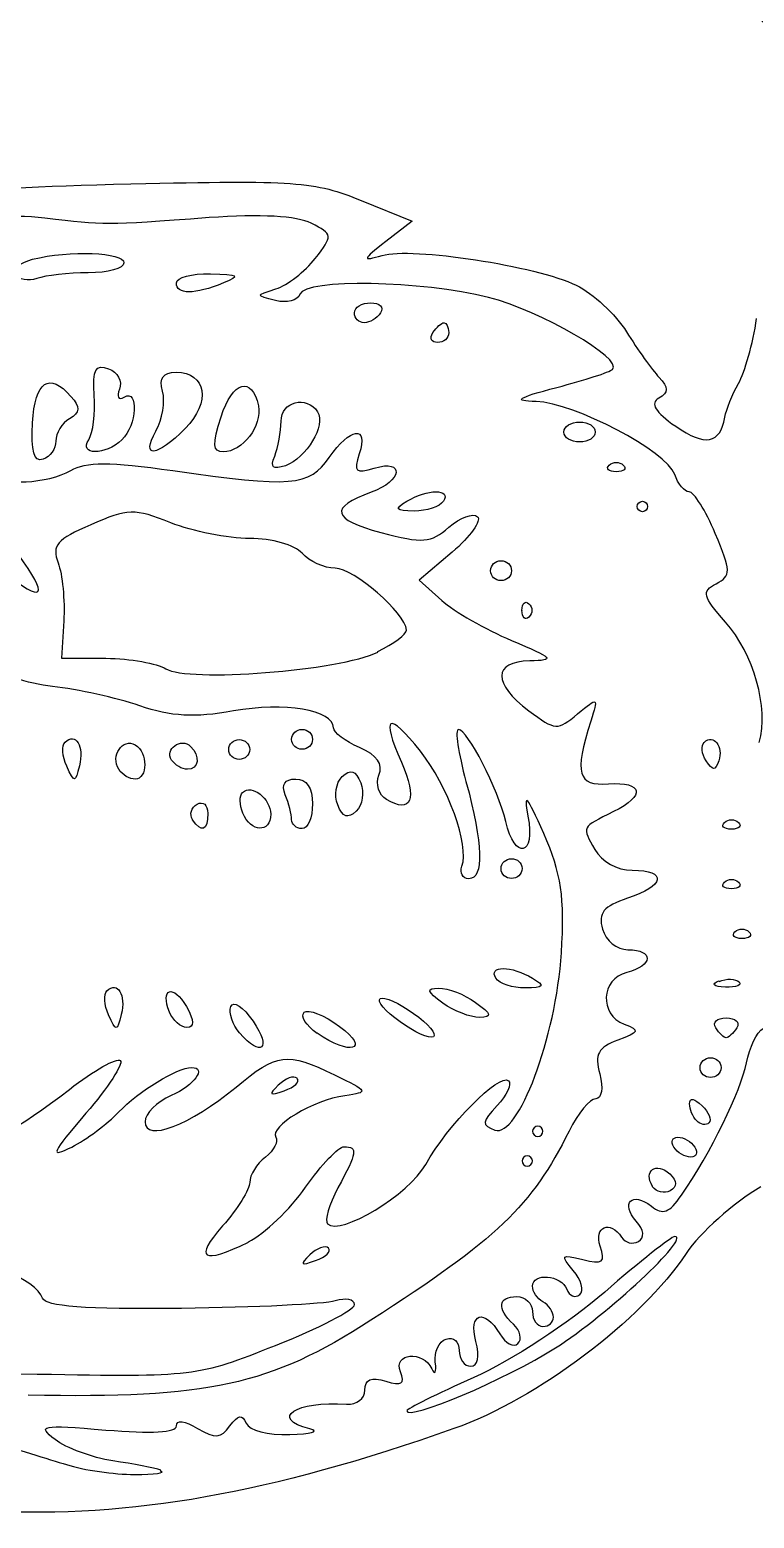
# Model space of a CAD drawing. Extents: x 2.4 to 13.2, y 1.8 to 13.4.
# Drawn here: x 8.31 to 9.709, y 2.727 to 5.6 of the extents above; entities that cross this region are included whole.
import ezdxf

# ---------------------------------------------------------------- set-up
doc = ezdxf.new("R2010")
doc.units = 0
doc.layers.add('Layer_1', color=7, linetype='CONTINUOUS')

msp = doc.modelspace()

# ---------------------------------------------------------------- linework, layer by layer
at = {"layer": 'Layer_1', "color": 7}
for points in [[(8.950004, 5.27025), (9.048023, 5.23035), (8.997475, 5.19085)], [(9.652002, 4.85185), (9.651966, 4.85218)], [(8.553749, 4.82528), (8.553757, 4.82554)], [(9.125565, 4.59161), (9.061637, 4.53731), (9.105361, 4.49841)], [(8.375801, 4.45887), (8.371661, 4.38697), (8.457128, 4.38668)], [(9.260312, 4.47931), (9.260312, 4.47901)], [(8.981741, 4.39868), (8.981751, 4.39978)], [(8.481964, 4.17257), (8.481958, 4.17267)], [(8.583927, 4.19043), (8.583917, 4.19033)], [(8.721534, 4.08777), (8.721456, 4.08767)], [(8.624326, 4.07527), (8.624357, 4.07547)], [(9.640685, 3.7644), (9.640696, 3.7633)], [(9.107559, 3.72123), (9.107558, 3.72143)], [(8.579868, 3.70413), (8.579925, 3.70363)], [(8.715052, 3.66383), (8.715046, 3.66393)], [(9.553477, 3.44332), (9.553586, 3.44332)], [(9.512403, 3.36692), (9.512518, 3.36762)], [(8.732242, 3.25991), (8.732137, 3.26056)], [(8.562946, 2.81756), (8.56286, 2.81999)]]:
    msp.add_lwpolyline(points, dxfattribs=at)
for points in [[(8.59309, 5.11105)], [(8.93681, 5.05355)], [(9.088451, 5.01525)], [(8.31546, 4.84114)], [(8.679422, 4.85264)], [(8.423911, 4.80862)], [(9.341188, 4.82344)], [(8.782907, 4.77688)], [(9.428774, 4.75964)], [(9.037921, 4.68984)], [(9.482724, 4.67974)], [(9.199652, 4.55581)], [(8.815571, 4.23033)], [(8.694256, 4.21073)], [(8.381466, 4.17868)], [(9.615798, 4.18875)], [(8.904537, 4.10397)], [(8.815558, 4.07557)], [(9.651178, 4.06991)], [(9.219955, 3.98087)], [(9.651178, 3.9548)], [(9.671398, 3.8589)], [(9.209857, 3.76943)], [(8.462344, 3.69864)], [(9.014947, 3.69263)], [(8.864961, 3.66303)], [(9.634426, 3.6735)], [(9.604096, 3.5968)], [(8.826184, 3.57612)], [(9.597396, 3.49452)], [(9.300808, 3.47392)], [(9.280589, 3.41661)], [(8.886855, 3.24826)], [(9.324888, 3.05584)]]:
    msp.add_lwpolyline(points, close=True, dxfattribs=at)
for points in [[(9.746072, 5.54123), (9.763231, 5.57163), (9.752872, 5.59103), (9.685412, 5.65501)], [(7.895736, 5.18433), (8.069375, 5.28083), (8.137122, 5.294), (8.505191, 5.30235)], [(8.505191, 5.30235), (8.822569, 5.30935), (8.860303, 5.30735), (8.950004, 5.27025)], [(8.339195, 5.23618), (8.20439, 5.25278), (8.014841, 5.20618), (7.864555, 5.11962)], [(8.656156, 5.23718), (8.452062, 5.22188), (8.456665, 5.22188), (8.339195, 5.23618)], [(8.853578, 5.22628), (8.825555, 5.24058), (8.755976, 5.24418), (8.656156, 5.23718)], [(8.861188, 5.15848), (8.895718, 5.20288), (8.895476, 5.20498), (8.853578, 5.22628)], [(8.315307, 5.15675), (8.386776, 5.17485), (8.491994, 5.17075), (8.491994, 5.14975)], [(8.997475, 5.19085), (8.951413, 5.15495), (8.950782, 5.15255), (8.990365, 5.16425)], [(8.990365, 5.16425), (9.047137, 5.18095), (9.289416, 5.14385), (9.364834, 5.10685)], [(8.28197, 5.12685), (8.2754, 5.13695), (8.2904, 5.15035), (8.315307, 5.15675)], [(8.491994, 5.14975), (8.491994, 5.13885), (8.460907, 5.13065), (8.422882, 5.13065)], [(8.78508, 5.09978), (8.80732, 5.10678), (8.84157, 5.13328), (8.861188, 5.15848)], [(8.323833, 5.11975), (8.307374, 5.11375), (8.288528, 5.11775), (8.281966, 5.12675)], [(8.422882, 5.13065), (8.38487, 5.13065), (8.340299, 5.12565), (8.323833, 5.11975)], [(8.59309, 5.11105), (8.59309, 5.12195), (8.622661, 5.12965), (8.658803, 5.12885)], [(8.658803, 5.12885), (8.713868, 5.12785), (8.717962, 5.12485), (8.684076, 5.11105)], [(9.195792, 5.08318), (9.066387, 5.11588), (8.842272, 5.11958), (8.831625, 5.08918)], [(8.684076, 5.11105), (8.628218, 5.08825), (8.59309, 5.08825), (8.59309, 5.11105)], [(8.784448, 5.07698), (8.745356, 5.08708), (8.745364, 5.08708), (8.78508, 5.09978)], [(8.831625, 5.08918), (8.827485, 5.07698), (8.806257, 5.07208), (8.784448, 5.07698)], [(9.364834, 5.10685), (9.397291, 5.09095), (9.441101, 5.05035), (9.462193, 5.01655)], [(8.93681, 5.05355), (8.93681, 5.06435), (8.950991, 5.07265), (8.968339, 5.07265)], [(8.968339, 5.07265), (8.985682, 5.07265), (8.994246, 5.06465), (8.987357, 5.05355)], [(9.43526, 4.94419), (9.456809, 4.96459), (9.296313, 5.05785), (9.195792, 5.08318)], [(8.955828, 5.03445), (8.945367, 5.03445), (8.93681, 5.04245), (8.93681, 5.05355)], [(8.987357, 5.05355), (8.980497, 5.04265), (8.966284, 5.03445), (8.955828, 5.03445)], [(9.088451, 5.01525), (9.095311, 5.02615), (9.104942, 5.03435), (9.109871, 5.03435)], [(9.109871, 5.03435), (9.114771, 5.03435), (9.118781, 5.02635), (9.118781, 5.01525)], [(9.67831, 4.91708), (9.690249, 4.93818), (9.705982, 4.99448), (9.713297, 5.04237)], [(9.097361, 4.99615), (9.085584, 4.99615), (9.081562, 5.00415), (9.088451, 5.01525)], [(9.118781, 5.01525), (9.118781, 5.00435), (9.109151, 4.99615), (9.097361, 4.99615)], [(9.462193, 5.01655), (9.483296, 4.98275), (9.511425, 4.94345), (9.524746, 4.92915)], [(8.434584, 4.89454), (8.431014, 4.94474), (8.436474, 4.95494), (8.462228, 4.94544)], [(8.462228, 4.94544), (8.479889, 4.93944), (8.489367, 4.92144), (8.4833, 4.90644)], [(9.327786, 4.90949), (9.381547, 4.92359), (9.429908, 4.93919), (9.43526, 4.94419)], [(8.315428, 4.84124), (8.320268, 4.92154), (8.34758, 4.94024), (8.389546, 4.89224)], [(8.566463, 4.90224), (8.559353, 4.92804), (8.567095, 4.93874), (8.592812, 4.93874)], [(8.592812, 4.93874), (8.650849, 4.93874), (8.660239, 4.88064), (8.610346, 4.83028)], [(8.679404, 4.85274), (8.701771, 4.92194), (8.739385, 4.93274), (8.751458, 4.87374)], [(9.524746, 4.92915), (9.543573, 4.90895), (9.543478, 4.89995), (9.52443, 4.88875)], [(9.651966, 4.85218), (9.654516, 4.86668), (9.666371, 4.89588), (9.67831, 4.91708)], [(8.389546, 4.89224), (8.407965, 4.87114), (8.407395, 4.86134), (8.387016, 4.84914)], [(8.423881, 4.80854), (8.432231, 4.82144), (8.43702, 4.85994), (8.434584, 4.89454)], [(8.4833, 4.90644), (8.47718, 4.89134), (8.48109, 4.88434), (8.49224, 4.89084)], [(8.49224, 4.89084), (8.520768, 4.90754), (8.517041, 4.83574), (8.48798, 4.80834)], [(8.553757, 4.82554), (8.566271, 4.84774), (8.571985, 4.88224), (8.566463, 4.90224)], [(8.795272, 4.84424), (8.795272, 4.88254), (8.844414, 4.89504), (8.865781, 4.86224)], [(9.287707, 4.88229), (9.241771, 4.88329), (9.249924, 4.88929), (9.327786, 4.90949)], [(9.52443, 4.88875), (9.50724, 4.87865), (9.51709, 4.86235), (9.557025, 4.83445)], [(8.751458, 4.87374), (8.759328, 4.83524), (8.720846, 4.78514), (8.683492, 4.78514)], [(8.865781, 4.86224), (8.882398, 4.83674), (8.844423, 4.77324), (8.803696, 4.75838)], [(9.555065, 4.74153), (9.540182, 4.78573), (9.360954, 4.88011), (9.287707, 4.88229)], [(8.33568, 4.77094), (8.318178, 4.76494), (8.312144, 4.78634), (8.31546, 4.84114)], [(8.387016, 4.84914), (8.372483, 4.84114), (8.360605, 4.82084), (8.360605, 4.80604)], [(8.610346, 4.83028), (8.555002, 4.77438), (8.523375, 4.77188), (8.553749, 4.82528)], [(8.683492, 4.78514), (8.663147, 4.78514), (8.662261, 4.79964), (8.679422, 4.85264)], [(8.782918, 4.77694), (8.789708, 4.79374), (8.795272, 4.82404), (8.795272, 4.84424)], [(8.888063, 4.77421), (8.928344, 4.83251), (8.964779, 4.83741), (8.946227, 4.78121)], [(9.341188, 4.82344), (9.341188, 4.83434), (9.354838, 4.84254), (9.371518, 4.84254)], [(9.371518, 4.84254), (9.388198, 4.84254), (9.401848, 4.83454), (9.401848, 4.82344)], [(9.557025, 4.83445), (9.613603, 4.79505), (9.643019, 4.80045), (9.652002, 4.85185)], [(8.360605, 4.80604), (8.360605, 4.79104), (8.349388, 4.77524), (8.33568, 4.77094)], [(8.48798, 4.80834), (8.455919, 4.77794), (8.404064, 4.77804), (8.423911, 4.80862)], [(9.371518, 4.80434), (9.354838, 4.80434), (9.341188, 4.81234), (9.341188, 4.82344)], [(9.401848, 4.82344), (9.401848, 4.81254), (9.388198, 4.80434), (9.371518, 4.80434)], [(8.586222, 4.74891), (8.81542, 4.71591), (8.849701, 4.71861), (8.888063, 4.77421)], [(8.803696, 4.75838), (8.779274, 4.75038), (8.773809, 4.75438), (8.782907, 4.77688)], [(8.946227, 4.78121), (8.934754, 4.74701), (8.939087, 4.74281), (8.975197, 4.75381)], [(8.975197, 4.75381), (9.035042, 4.77181), (9.029388, 4.72891), (8.969077, 4.70721)], [(8.24931, 4.74205), (8.24931, 4.71865), (8.345996, 4.72375), (8.389363, 4.74905)], [(8.389363, 4.74905), (8.418997, 4.76655), (8.46396, 4.76655), (8.586222, 4.74891)], [(9.442265, 4.74674), (9.427445, 4.74674), (9.421386, 4.75274), (9.428774, 4.75964)], [(9.428806, 4.75964), (9.436246, 4.76664), (9.448356, 4.76664), (9.455756, 4.75964)], [(9.455756, 4.75964), (9.463196, 4.75264), (9.457036, 4.74674), (9.442265, 4.74674)], [(9.583024, 4.70803), (9.573884, 4.70803), (9.561284, 4.72313), (9.555065, 4.74153)], [(9.037908, 4.68984), (9.07774, 4.71424), (9.124582, 4.71424), (9.108671, 4.68984)], [(8.969077, 4.70721), (8.887312, 4.67761), (8.89292, 4.65471), (8.988127, 4.62961)], [(9.051877, 4.67094), (9.015861, 4.67122), (9.013248, 4.67494), (9.037921, 4.68984)], [(9.108671, 4.68984), (9.101811, 4.67894), (9.076241, 4.67084), (9.051877, 4.67094)], [(9.482724, 4.67974), (9.482724, 4.68474), (9.487294, 4.68984), (9.492823, 4.68984)], [(9.492823, 4.68984), (9.498353, 4.68984), (9.502923, 4.68484), (9.502923, 4.67974)], [(9.633457, 4.62783), (9.614885, 4.67183), (9.592177, 4.70803), (9.583024, 4.70803)], [(8.582291, 4.64833), (8.511716, 4.67623), (8.499837, 4.67603), (8.427842, 4.64433)], [(9.11931, 4.63971), (9.141393, 4.65861), (9.166205, 4.66771), (9.17447, 4.65991)], [(9.17447, 4.65991), (9.18275, 4.65291), (9.160722, 4.62131), (9.125565, 4.59161)], [(9.492823, 4.66964), (9.487293, 4.66964), (9.482724, 4.67464), (9.482724, 4.67974)], [(9.502923, 4.67974), (9.502923, 4.67474), (9.498353, 4.66964), (9.492823, 4.66964)], [(8.427842, 4.64433), (8.362424, 4.61633), (8.352279, 4.60453), (8.364905, 4.57083)], [(8.73468, 4.61793), (8.692917, 4.61793), (8.624343, 4.63163), (8.582291, 4.64833)], [(8.988127, 4.62961), (9.069272, 4.60801), (9.083536, 4.60921), (9.11931, 4.63971)], [(9.635047, 4.53063), (9.664463, 4.54623), (9.664335, 4.55473), (9.633457, 4.62783)], [(8.272462, 4.5435), (8.343868, 4.4885), (8.344958, 4.513), (8.275302, 4.6042)], [(8.835782, 4.58933), (8.821601, 4.60553), (8.777507, 4.61793), (8.73468, 4.61793)], [(8.364905, 4.57083), (8.373185, 4.54873), (8.378109, 4.49833), (8.375801, 4.45887)], [(8.899883, 4.56063), (8.878463, 4.56063), (8.849626, 4.57363), (8.835782, 4.58933)], [(9.199652, 4.55581), (9.199652, 4.56671), (9.208792, 4.57491), (9.219872, 4.57491)], [(9.219872, 4.57491), (9.230992, 4.57491), (9.240092, 4.56691), (9.240092, 4.55581)], [(9.037329, 4.44128), (9.035749, 4.47358), (8.935655, 4.56063), (8.899883, 4.56063)], [(9.219872, 4.53671), (9.208752, 4.53671), (9.199652, 4.54471), (9.199652, 4.55581)], [(9.240092, 4.55581), (9.240092, 4.54491), (9.230952, 4.53671), (9.219872, 4.53671)], [(9.653215, 4.45673), (9.609022, 4.50663), (9.60679, 4.51563), (9.635047, 4.53063)], [(9.105361, 4.49841), (9.129402, 4.47691), (9.190029, 4.44221), (9.240071, 4.42121)], [(9.260312, 4.47901), (9.260312, 4.49311), (9.266372, 4.49891), (9.273803, 4.49191)], [(9.273803, 4.49191), (9.281243, 4.48491), (9.281243, 4.47341), (9.273803, 4.46641)], [(9.273803, 4.46641), (9.266363, 4.45941), (9.260312, 4.46541), (9.260312, 4.47931)], [(9.718457, 4.2244), (9.736934, 4.2913), (9.707752, 4.39525), (9.653215, 4.45673)], [(8.981751, 4.39978), (9.012681, 4.41488), (9.037682, 4.43348), (9.037329, 4.44128)], [(8.572921, 4.36658), (8.613764, 4.33998), (8.909277, 4.36258), (8.981741, 4.39868)], [(9.240071, 4.42121), (9.321494, 4.38701), (9.325215, 4.38281), (9.275451, 4.38161)], [(8.3541, 4.33247), (8.305976, 4.33747), (8.249982, 4.35647), (8.229667, 4.37397)], [(8.457128, 4.38668), (8.504134, 4.38653), (8.556243, 4.37658), (8.572921, 4.36658)], [(9.275451, 4.38161), (9.204053, 4.38061), (9.203213, 4.33791), (9.273541, 4.28551)], [(8.522476, 4.29517), (8.477991, 4.31027), (8.402225, 4.32697), (8.3541, 4.33247)], [(9.3677, 4.27951), (9.40712, 4.31241), (9.407789, 4.31211), (9.393129, 4.26531)], [(8.703109, 4.28507), (8.628146, 4.27157), (8.583247, 4.27417), (8.522476, 4.29517)], [(8.896525, 4.25267), (8.896525, 4.28677), (8.80127, 4.30277), (8.703109, 4.28507)], [(9.064366, 4.20727), (9.001943, 4.28577), (8.987308, 4.27727), (9.027511, 4.18597)], [(9.273541, 4.28551), (9.325006, 4.24711), (9.328875, 4.24691), (9.3677, 4.27951)], [(8.946671, 4.21437), (8.91909, 4.22657), (8.896525, 4.24357), (8.896525, 4.25267)], [(9.393129, 4.26531), (9.361162, 4.16351), (9.367636, 4.14039), (9.427116, 4.14425)], [(8.381497, 4.17867), (8.372847, 4.19757), (8.371419, 4.21847), (8.378337, 4.22507)], [(8.378337, 4.22507), (8.398873, 4.24447), (8.41542, 4.21707), (8.405981, 4.17937)], [(8.481958, 4.17267), (8.465467, 4.19797), (8.489638, 4.23397), (8.513682, 4.21977)], [(8.583917, 4.19033), (8.570105, 4.21153), (8.601988, 4.23433), (8.620672, 4.21673)], [(8.694256, 4.21073), (8.694256, 4.22163), (8.703356, 4.22983), (8.714476, 4.22983)], [(8.714476, 4.22983), (8.725596, 4.22983), (8.734696, 4.22183), (8.734696, 4.21073)], [(8.815571, 4.23033), (8.815571, 4.24123), (8.824671, 4.24943), (8.835791, 4.24943)], [(8.835791, 4.21123), (8.824671, 4.21123), (8.815571, 4.21923), (8.815571, 4.23033)], [(8.835791, 4.24943), (8.846911, 4.24943), (8.856011, 4.24143), (8.856011, 4.23033)], [(8.856011, 4.23033), (8.856011, 4.21943), (8.846911, 4.21123), (8.835791, 4.21123)], [(9.137504, 4.24921), (9.130554, 4.24921), (9.13722, 4.20411), (9.152229, 4.14909)], [(9.228819, 4.07181), (9.214287, 4.13481), (9.155364, 4.24921), (9.137504, 4.24921)], [(9.615819, 4.18876), (9.607099, 4.20206), (9.605401, 4.21826), (9.612099, 4.22456)], [(9.612099, 4.22456), (9.630203, 4.24176), (9.649924, 4.21656), (9.640154, 4.18866)], [(8.513682, 4.21977), (8.53823, 4.20537), (8.538071, 4.15347), (8.513493, 4.15347)], [(8.620672, 4.21673), (8.639913, 4.19863), (8.63631, 4.17253), (8.614572, 4.17253)], [(8.714476, 4.19163), (8.703356, 4.19163), (8.694256, 4.19963), (8.694256, 4.21073)], [(8.734696, 4.21073), (8.734696, 4.19983), (8.725596, 4.19163), (8.714476, 4.19163)], [(8.984165, 4.16137), (8.992855, 4.18287), (8.981005, 4.19957), (8.946671, 4.21437)], [(9.14439, 3.98546), (9.158923, 4.02596), (9.117664, 4.14031), (9.064366, 4.20727)], [(8.405981, 4.17937), (8.397611, 4.14587), (8.396511, 4.14587), (8.381466, 4.17868)], [(8.513493, 4.15347), (8.503032, 4.15347), (8.488851, 4.16147), (8.481964, 4.17257)], [(8.614572, 4.17253), (8.604111, 4.17253), (8.59031, 4.18053), (8.583927, 4.19043)], [(8.913314, 4.15837), (8.929489, 4.17377), (8.939221, 4.17047), (8.949014, 4.14617)], [(9.027511, 4.18597), (9.058725, 4.11517), (9.047003, 4.08584), (8.998762, 4.11417)], [(9.640154, 4.18866), (9.633244, 4.16926), (9.628556, 4.16926), (9.615798, 4.18875)], [(8.720824, 4.12797), (8.738515, 4.14477), (8.775213, 4.11597), (8.775213, 4.08577)], [(8.803284, 4.12337), (8.795224, 4.14327), (8.802336, 4.15377), (8.823504, 4.15377)], [(8.823504, 4.15377), (8.84467, 4.15377), (8.855998, 4.13707), (8.855998, 4.10587)], [(8.904534, 4.10397), (8.897144, 4.12227), (8.901094, 4.14667), (8.913314, 4.15837)], [(8.949014, 4.14617), (8.956404, 4.12787), (8.952454, 4.10347), (8.940234, 4.09177)], [(8.998762, 4.11417), (8.9837, 4.12217), (8.977185, 4.14427), (8.984165, 4.16137)], [(9.152229, 4.14909), (9.185269, 4.02828), (9.187211, 3.96146), (9.157689, 3.96146)], [(9.427116, 4.14425), (9.494389, 4.14925), (9.499513, 4.12145), (9.437215, 4.09085)], [(8.633267, 4.10537), (8.64458, 4.11137), (8.653803, 4.10437), (8.653803, 4.08747)], [(8.721456, 4.08767), (8.714856, 4.10397), (8.714536, 4.12207), (8.720824, 4.12797)], [(8.815573, 4.07547), (8.815573, 4.08557), (8.810043, 4.10667), (8.803284, 4.12337)], [(9.302428, 4.04841), (9.26961, 4.12231), (9.262626, 4.13011), (9.271875, 4.08191)], [(8.624357, 4.07547), (8.617947, 4.08557), (8.621827, 4.09877), (8.633267, 4.10537)], [(8.653803, 4.08747), (8.653803, 4.05387), (8.641673, 4.04887), (8.624326, 4.07527)], [(8.775213, 4.08577), (8.775213, 4.04897), (8.736645, 4.05047), (8.721534, 4.08777)], [(8.855998, 4.10587), (8.855998, 4.07947), (8.846898, 4.05797), (8.835778, 4.05797)], [(8.940234, 4.09177), (8.924059, 4.07637), (8.914327, 4.07957), (8.904537, 4.10397)], [(9.271875, 4.08191), (9.286663, 4.00511), (9.246414, 3.99611), (9.228819, 4.07181)], [(9.437215, 4.09085), (9.374513, 4.05985), (9.375725, 4.06235), (9.40091, 4.01775)], [(8.835778, 4.05797), (8.824658, 4.05797), (8.815558, 4.06597), (8.815558, 4.07557)], [(9.664669, 4.05701), (9.649849, 4.05701), (9.64379, 4.06301), (9.651178, 4.06991)], [(9.65121, 4.06991), (9.65865, 4.07691), (9.67076, 4.07691), (9.67816, 4.06991)], [(9.67816, 4.06991), (9.6856, 4.06291), (9.67944, 4.05701), (9.664669, 4.05701)], [(9.336415, 3.81827), (9.343215, 3.92453), (9.33613, 3.97247), (9.302428, 4.04841)], [(9.219955, 3.98087), (9.219955, 3.99177), (9.229095, 3.99997), (9.240175, 3.99997)], [(9.240175, 3.99997), (9.251295, 3.99997), (9.260395, 3.99197), (9.260395, 3.98087)], [(9.40091, 4.01775), (9.414401, 3.99375), (9.443487, 3.97765), (9.473318, 3.97765)], [(9.157689, 3.96146), (9.145656, 3.96146), (9.13965, 3.97236), (9.14439, 3.98546)], [(9.240175, 3.96177), (9.229055, 3.96177), (9.219955, 3.96977), (9.219955, 3.98087)], [(9.260395, 3.98087), (9.260395, 3.96997), (9.251255, 3.96177), (9.240175, 3.96177)], [(9.473318, 3.97765), (9.541335, 3.97765), (9.536115, 3.94735), (9.463958, 3.92355)], [(9.664669, 3.9419), (9.649849, 3.9419), (9.64379, 3.9479), (9.651178, 3.9548)], [(9.65121, 3.9548), (9.65865, 3.9618), (9.67076, 3.9618), (9.67816, 3.9548)], [(9.67816, 3.9548), (9.6856, 3.9478), (9.67944, 3.9419), (9.664669, 3.9419)], [(9.463958, 3.92355), (9.417649, 3.90825), (9.407178, 3.89535), (9.415768, 3.86415)], [(9.415768, 3.86415), (9.421938, 3.84165), (9.443281, 3.82435), (9.46483, 3.82435)], [(9.684889, 3.846), (9.670069, 3.846), (9.66401, 3.852), (9.671398, 3.8589)], [(9.67143, 3.8589), (9.67887, 3.8659), (9.690991, 3.8659), (9.69838, 3.8589)], [(9.69838, 3.8589), (9.70582, 3.8519), (9.69966, 3.846), (9.684889, 3.846)], [(9.46483, 3.82435), (9.515338, 3.82435), (9.513669, 3.79315), (9.4626, 3.78045)], [(9.209845, 3.76943), (9.193919, 3.79393), (9.240771, 3.79393), (9.280616, 3.76943)], [(9.207985, 3.4764), (9.252773, 3.4601), (9.326017, 3.65506), (9.336415, 3.81827)], [(8.459215, 3.74503), (8.479751, 3.76443), (8.496298, 3.73703), (8.486859, 3.69933)], [(9.266658, 3.75063), (9.242302, 3.75045), (9.216735, 3.75863), (9.209857, 3.76943)], [(9.280616, 3.76943), (9.305259, 3.75433), (9.302665, 3.75083), (9.266658, 3.75063)], [(9.4626, 3.78045), (9.412422, 3.76795), (9.408935, 3.69925), (9.4576, 3.68075)], [(9.652911, 3.7522), (9.629342, 3.7532), (9.624569, 3.7582), (9.640685, 3.7644)], [(9.640696, 3.7633), (9.655292, 3.7693), (9.672727, 3.7683), (9.679446, 3.7623)], [(8.462375, 3.69863), (8.453725, 3.71753), (8.452297, 3.73843), (8.459215, 3.74503)], [(8.579925, 3.70363), (8.561128, 3.75013), (8.587345, 3.75863), (8.612459, 3.71453)], [(9.107558, 3.72143), (9.076186, 3.74393), (9.074632, 3.74973), (9.099818, 3.75023)], [(9.099818, 3.75023), (9.117161, 3.75051), (9.148998, 3.73813), (9.170585, 3.72273)], [(9.679446, 3.7623), (9.686146, 3.7563), (9.674236, 3.7514), (9.652911, 3.7522)], [(8.612459, 3.71453), (8.628097, 3.68683), (8.628418, 3.67443), (8.613407, 3.67443)], [(8.715046, 3.66393), (8.701522, 3.67943), (8.694006, 3.70223), (8.698334, 3.71453)], [(8.698334, 3.71453), (8.702664, 3.72693), (8.721933, 3.71425), (8.741148, 3.68633)], [(8.839813, 3.70353), (8.847553, 3.71053), (8.878334, 3.69853), (8.908221, 3.67633)], [(9.014947, 3.69263), (8.988693, 3.71333), (8.977582, 3.73063), (8.990243, 3.73103)], [(8.990243, 3.73103), (9.002917, 3.7313), (9.034757, 3.71473), (9.06101, 3.69393)], [(9.178325, 3.69383), (9.160982, 3.69356), (9.129145, 3.70593), (9.107559, 3.72123)], [(9.170585, 3.72273), (9.201957, 3.70023), (9.203514, 3.69453), (9.178325, 3.69383)], [(8.486859, 3.69933), (8.478489, 3.66583), (8.477389, 3.66583), (8.462344, 3.69864)], [(8.613407, 3.67443), (8.601566, 3.67443), (8.58646, 3.68773), (8.579868, 3.70413)], [(8.741148, 3.68633), (8.777849, 3.63313), (8.757323, 3.61553), (8.715052, 3.66383)], [(8.864962, 3.66293), (8.843385, 3.67793), (8.832077, 3.69613), (8.839813, 3.70353)], [(9.085714, 3.65553), (9.07304, 3.65527), (9.0412, 3.67183), (9.014947, 3.69263)], [(9.06101, 3.69393), (9.087264, 3.67333), (9.098375, 3.65593), (9.085714, 3.65553)], [(9.4576, 3.68075), (9.488685, 3.66865), (9.487175, 3.66505), (9.445342, 3.64975)], [(9.634426, 3.6735), (9.627516, 3.6844), (9.636656, 3.6926), (9.654646, 3.6926)], [(9.654646, 3.6926), (9.672655, 3.6926), (9.681723, 3.6846), (9.674866, 3.6735)], [(8.908221, 3.67633), (8.968992, 3.63093), (8.928913, 3.61863), (8.864961, 3.66303)], [(9.445342, 3.64975), (9.407113, 3.63575), (9.400192, 3.62295), (9.410345, 3.58455)], [(9.654646, 3.6544), (9.650396, 3.6544), (9.641315, 3.6624), (9.634426, 3.6735)], [(9.674866, 3.6735), (9.667956, 3.6626), (9.658877, 3.6544), (9.654646, 3.6544)], [(9.69358, 3.60607), (9.69921, 3.63547), (9.713704, 3.66537), (9.725813, 3.67247)], [(8.70837, 3.55931), (8.787791, 3.62541), (8.805902, 3.62761), (8.898491, 3.58281)], [(8.386542, 3.5548), (8.434086, 3.5915), (8.478321, 3.6166), (8.484843, 3.6104)], [(8.484843, 3.6104), (8.491353, 3.6044), (8.46156, 3.5584), (8.418619, 3.50861)], [(8.482056, 3.51141), (8.519379, 3.55081), (8.595227, 3.59701), (8.622258, 3.59701)], [(8.622258, 3.59701), (8.652998, 3.59701), (8.627878, 3.56231), (8.58315, 3.54301)], [(9.56835, 3.35069), (9.624163, 3.43169), (9.683303, 3.55231), (9.69358, 3.60607)], [(9.604096, 3.5968), (9.604096, 3.6077), (9.613236, 3.6159), (9.624316, 3.6159)], [(9.624316, 3.5777), (9.613196, 3.5777), (9.604096, 3.5857), (9.604096, 3.5968)], [(9.624316, 3.6159), (9.635436, 3.6159), (9.644536, 3.6079), (9.644536, 3.5968)], [(9.644536, 3.5968), (9.644536, 3.5859), (9.635396, 3.5777), (9.624316, 3.5777)], [(8.789947, 3.56312), (8.770139, 3.54432), (8.772445, 3.54192), (8.801259, 3.55222)], [(8.826203, 3.57622), (8.819983, 3.58222), (8.803677, 3.57624), (8.789947, 3.56312)], [(8.801259, 3.55222), (8.821193, 3.55922), (8.83241, 3.57012), (8.826184, 3.57612)], [(8.898491, 3.58281), (8.964275, 3.55101), (8.965147, 3.54921), (8.918237, 3.54261)], [(9.074409, 3.41008), (9.116837, 3.48578), (9.217379, 3.58738), (9.23422, 3.5714)], [(9.23422, 3.5714), (9.24113, 3.5654), (9.23103, 3.5433), (9.212235, 3.5235)], [(9.410345, 3.58455), (9.417575, 3.55735), (9.414275, 3.53675), (9.402695, 3.53675)], [(8.178509, 3.44368), (8.224145, 3.44368), (8.28449, 3.47598), (8.386542, 3.5548)], [(8.532602, 3.49241), (8.532602, 3.45211), (8.619355, 3.48541), (8.70837, 3.55931)], [(8.58315, 3.54301), (8.555348, 3.53091), (8.532602, 3.50831), (8.532602, 3.49241)], [(8.918237, 3.54261), (8.85758, 3.53461), (8.772137, 3.48301), (8.785282, 3.46271)], [(9.402695, 3.53675), (9.391511, 3.53675), (9.368346, 3.50875), (9.35122, 3.47435)], [(9.583905, 3.52712), (9.583905, 3.53922), (9.593365, 3.53802), (9.607825, 3.52312)], [(8.418619, 3.50861), (8.351527, 3.43071), (8.347649, 3.42171), (8.39107, 3.44351)], [(8.39107, 3.44351), (8.418872, 3.45741), (8.459813, 3.48801), (8.482056, 3.51141)], [(9.212235, 3.5235), (9.182508, 3.4923), (9.181907, 3.4858), (9.207985, 3.4764)], [(9.597396, 3.49452), (9.589956, 3.50152), (9.583905, 3.51622), (9.583905, 3.52712)], [(9.607825, 3.52312), (9.620997, 3.51062), (9.627035, 3.49602), (9.621316, 3.49052)], [(9.290709, 3.48402), (9.285179, 3.48402), (9.28061, 3.47902), (9.28061, 3.47392)], [(9.300808, 3.47392), (9.300808, 3.47892), (9.296238, 3.48402), (9.290709, 3.48402)], [(9.621316, 3.49052), (9.615576, 3.48452), (9.604795, 3.48652), (9.597396, 3.49452)], [(8.785282, 3.46271), (8.790622, 3.45471), (8.781452, 3.43721), (8.764906, 3.42411)], [(9.35122, 3.47435), (9.278855, 3.3295), (9.212773, 3.26641), (8.96867, 3.10912)], [(9.28061, 3.47392), (9.28061, 3.46892), (9.28518, 3.46382), (9.290709, 3.46382)], [(9.290709, 3.46382), (9.296239, 3.46382), (9.300808, 3.46882), (9.300808, 3.47392)], [(9.553586, 3.44332), (9.546676, 3.45422), (9.550186, 3.46242), (9.561236, 3.46242)], [(9.561236, 3.46242), (9.572356, 3.46242), (9.58708, 3.45442), (9.593948, 3.44332)], [(8.764906, 3.42411), (8.748353, 3.41101), (8.734798, 3.38931), (8.734798, 3.37541)], [(8.842623, 3.36611), (8.872542, 3.40891), (8.905988, 3.44411), (8.91695, 3.44411)], [(8.91695, 3.44411), (8.94393, 3.44411), (8.942223, 3.43321), (8.905076, 3.36471)], [(9.27049, 3.42671), (9.26496, 3.42671), (9.260391, 3.42171), (9.260391, 3.41661)], [(9.280589, 3.41661), (9.280589, 3.42161), (9.276019, 3.42671), (9.27049, 3.42671)], [(9.586188, 3.42422), (9.575068, 3.42422), (9.560344, 3.43222), (9.553477, 3.44332)], [(9.593948, 3.44332), (9.600858, 3.43242), (9.597348, 3.42422), (9.586188, 3.42422)], [(8.88511, 3.29521), (8.910006, 3.27161), (9.041601, 3.35151), (9.074409, 3.41008)], [(9.260391, 3.41661), (9.260391, 3.41161), (9.264961, 3.40651), (9.27049, 3.40651)], [(9.27049, 3.40651), (9.27602, 3.40651), (9.280589, 3.41151), (9.280589, 3.41661)], [(9.512518, 3.36762), (9.493308, 3.39722), (9.519638, 3.41612), (9.54557, 3.39152)], [(9.54557, 3.39152), (9.560103, 3.37772), (9.560453, 3.36702), (9.546518, 3.35892)], [(8.734798, 3.37541), (8.734798, 3.36171), (8.711229, 3.32391), (8.682456, 3.29141)], [(8.732137, 3.26056), (8.76297, 3.27566), (8.812704, 3.32316), (8.842623, 3.36611)], [(8.905076, 3.36471), (8.887574, 3.33261), (8.878601, 3.30131), (8.88511, 3.29521)], [(9.546518, 3.35892), (9.535207, 3.35292), (9.519855, 3.35692), (9.512403, 3.36692)], [(9.721322, 3.36661), (9.668645, 3.33581), (9.603808, 3.27811), (9.577235, 3.23826)], [(9.480931, 3.30039), (9.450005, 3.33569), (9.472961, 3.35859), (9.510124, 3.32939)], [(9.510124, 3.32939), (9.532428, 3.31189), (9.544685, 3.31629), (9.56835, 3.35069)], [(8.682456, 3.29141), (8.625811, 3.22751), (8.643483, 3.21641), (8.732242, 3.25991)], [(9.411497, 3.25199), (9.398729, 3.29019), (9.430388, 3.30339), (9.452671, 3.26929)], [(9.485181, 3.26129), (9.497598, 3.26829), (9.496014, 3.28319), (9.480931, 3.30039)], [(8.886871, 3.24836), (8.880651, 3.25436), (8.864346, 3.24837), (8.850615, 3.23526)], [(8.861927, 3.22436), (8.881861, 3.23136), (8.893078, 3.24226), (8.886855, 3.24826)], [(9.324888, 3.05577), (9.424893, 3.11937), (9.587336, 3.27088), (9.555475, 3.27088)], [(9.377478, 3.22659), (9.416207, 3.21649), (9.421788, 3.22159), (9.411497, 3.25199)], [(9.555475, 3.27088), (9.548675, 3.27088), (9.487692, 3.22258), (9.419965, 3.16352)], [(9.452671, 3.26929), (9.459691, 3.25839), (9.474284, 3.25499), (9.485181, 3.26129)], [(8.334796, 3.15187), (8.322378, 3.18717), (8.218478, 3.23177), (8.148343, 3.23177)], [(8.850615, 3.23526), (8.830807, 3.21646), (8.833113, 3.21406), (8.861927, 3.22436)], [(9.577235, 3.23826), (9.490305, 3.10789), (9.29045, 2.95715), (9.128972, 2.90014)], [(9.35931, 3.20539), (9.33404, 3.23459), (9.3359, 3.23679), (9.377478, 3.22659)], [(9.280609, 3.17499), (9.280609, 3.20179), (9.336464, 3.19689), (9.346925, 3.16899)], [(9.371727, 3.15889), (9.380337, 3.16589), (9.374917, 3.18739), (9.35931, 3.20539)], [(9.419965, 3.16352), (9.352235, 3.10452), (9.238589, 3.0303), (9.167401, 2.99869)], [(9.300829, 3.14509), (9.289709, 3.15109), (9.280609, 3.16499), (9.280609, 3.17499)], [(9.346925, 3.16899), (9.351925, 3.15579), (9.363042, 3.15139), (9.371727, 3.15889)], [(8.602972, 3.13207), (8.415189, 3.13007), (8.340669, 3.13607), (8.334796, 3.15187)], [(8.899948, 3.14647), (8.879633, 3.14047), (8.745995, 3.13387), (8.602972, 3.13207)], [(8.784263, 3.06057), (8.868204, 3.09377), (8.936883, 3.12917), (8.936883, 3.13947)], [(8.936883, 3.13947), (8.936883, 3.14957), (8.920266, 3.15317), (8.899948, 3.14647)], [(9.171249, 3.06839), (9.156748, 3.12329), (9.187929, 3.13309), (9.217469, 3.08289)], [(9.243899, 3.10139), (9.211187, 3.13239), (9.213888, 3.15479), (9.250279, 3.15479)], [(9.250279, 3.15479), (9.266959, 3.15479), (9.280609, 3.14179), (9.280609, 3.12609)], [(9.321049, 3.11519), (9.321049, 3.12529), (9.311909, 3.13859), (9.300829, 3.14509)], [(8.96867, 3.10912), (8.773668, 2.98347), (8.654827, 2.95754), (8.306854, 2.96476)], [(9.280609, 3.12609), (9.280609, 3.11019), (9.289749, 3.09719), (9.300829, 3.09719)], [(9.300829, 3.09719), (9.311949, 3.09719), (9.321049, 3.10519), (9.321049, 3.11519)], [(9.113848, 3.07299), (9.127756, 3.07799), (9.139121, 3.06799), (9.139121, 3.05089)], [(9.217469, 3.08289), (9.228302, 3.06449), (9.244068, 3.05609), (9.252509, 3.06409)], [(9.252509, 3.06409), (9.260909, 3.07209), (9.257079, 3.08889), (9.243899, 3.10139)], [(8.324286, 3.00537), (8.628591, 3.00037), (8.633163, 3.00037), (8.784263, 3.06057)], [(9.025626, 3.00969), (9.010933, 3.04609), (9.069438, 3.05179), (9.086299, 3.01569)], [(9.037977, 2.93469), (9.037977, 2.91419), (9.229045, 2.99489), (9.324888, 3.05584)], [(9.093029, 3.02819), (9.090499, 3.04809), (9.099949, 3.06839), (9.113848, 3.07299)], [(9.139121, 3.05089), (9.139121, 3.03419), (9.149199, 3.02049), (9.161519, 3.02049)], [(9.161519, 3.02049), (9.175331, 3.02049), (9.179054, 3.03889), (9.171249, 3.06839)], [(9.086299, 3.01569), (9.092459, 3.00249), (9.095499, 3.00869), (9.093029, 3.02819)], [(7.931799, 2.96807), (8.010465, 3.00747), (8.040241, 3.01017), (8.324286, 3.00537)], [(8.957133, 2.97409), (8.957133, 2.99519), (8.968974, 3.00039), (8.997445, 2.99179)], [(8.997445, 2.99179), (9.028406, 2.98169), (9.034933, 2.98679), (9.025626, 3.00969)], [(9.167401, 2.99869), (9.096216, 2.96709), (9.037977, 2.93829), (9.037977, 2.93469)], [(8.921749, 2.94709), (8.941557, 2.94609), (8.957133, 2.95799), (8.957133, 2.97409)], [(8.850986, 2.89949), (8.770921, 2.91929), (8.823753, 2.95479), (8.921749, 2.94709)], [(8.359129, 2.87899), (8.323322, 2.90639), (8.331076, 2.90799), (8.456712, 2.89739)], [(8.456712, 2.89739), (8.545139, 2.89039), (8.593188, 2.89239), (8.593188, 2.90539)], [(8.593188, 2.90539), (8.593188, 2.91769), (8.608794, 2.91629), (8.634243, 2.90039)], [(8.634243, 2.90039), (8.668164, 2.88049), (8.678972, 2.88129), (8.696439, 2.90539)], [(8.696439, 2.90539), (8.712334, 2.92709), (8.720132, 2.92829), (8.727842, 2.91039)], [(8.727842, 2.91039), (8.733692, 2.89669), (8.769895, 2.88739), (8.812232, 2.88859)], [(9.128972, 2.90014), (8.773095, 2.77451), (8.505607, 2.72719), (8.229229, 2.74094)], [(8.229336, 2.87676), (8.279378, 2.86186), (8.347615, 2.84106), (8.380977, 2.83066)], [(8.470332, 2.83789), (8.430564, 2.84389), (8.38052, 2.86269), (8.359129, 2.87899)], [(8.812232, 2.88859), (8.853008, 2.88959), (8.870447, 2.89459), (8.850986, 2.89949)], [(8.380977, 2.83066), (8.414336, 2.81976), (8.473479, 2.81166), (8.512401, 2.81156)], [(8.56286, 2.81999), (8.55174, 2.82399), (8.510104, 2.83219), (8.470332, 2.83789)], [(8.512401, 2.81156), (8.55132, 2.81148), (8.574066, 2.81556), (8.562946, 2.81756)]]:
    msp.add_open_spline(points, degree=3, dxfattribs=at)

doc.saveas('drawing.dxf')
